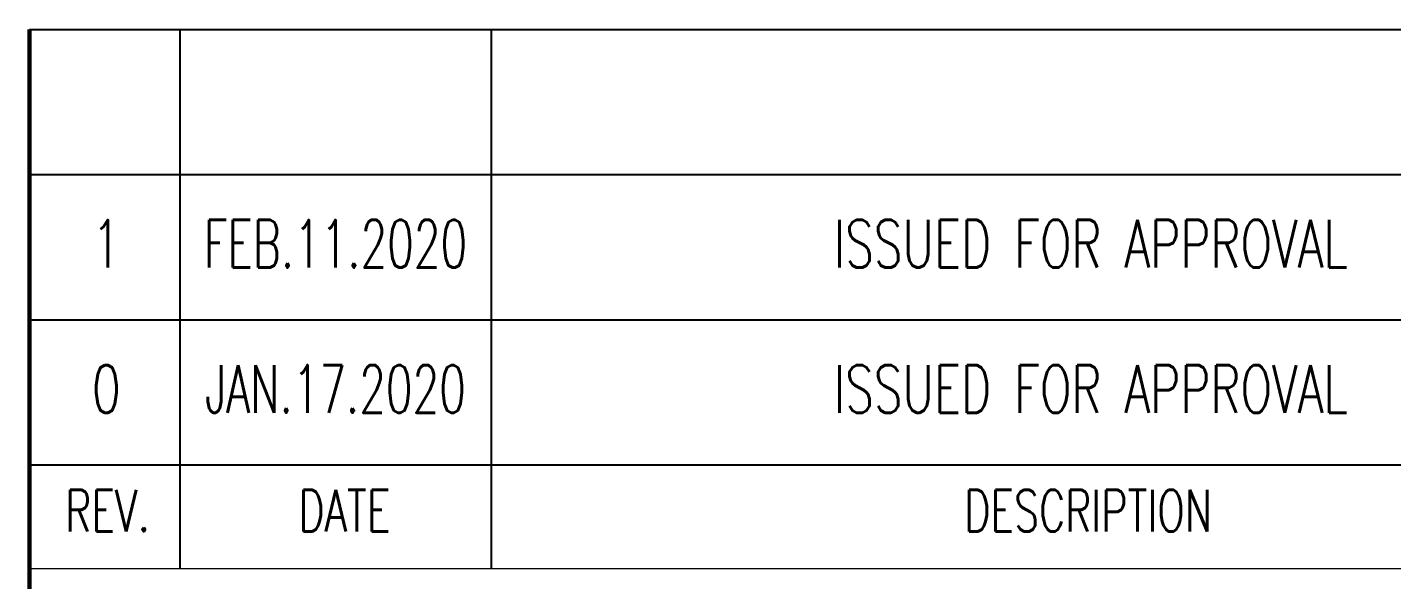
# Model space of a CAD drawing. Header units: millimetres. Extents: x 0 to 134087, y -49114 to 20834.
# Drawn here: x 86549 to 88192, y -46469 to -45803 of the extents above; entities that cross this region are included whole.
import ezdxf
from ezdxf.enums import TextEntityAlignment as Align

# ---------------------------------------------------------------- set-up
doc = ezdxf.new("R2010")
doc.units = ezdxf.units.MM
doc.header["$LTSCALE"] = 35
for name, color, linetype in [('BODER', 7, 'Continuous'), ('border', 130, 'Continuous'), ('TITLE', 7, 'Continuous')]:
    doc.layers.add(name, color=color, linetype=linetype)
doc.styles.add('ROMANS', font='ROMANS.shx', dxfattribs={"width": 0.8})

# ---------------------------------------------------------------- blocks, each defined once
blk = doc.blocks.new('TITLE')
at = {"layer": 'BODER'}
for p, q in [((699.671, 122.966), (823.671, 122.966)), ((706.931, 96.966), (706.931, 122.966)), ((721.931, 96.966), (721.931, 122.966)), ((699.671, 115.966), (823.671, 115.966)), ((699.671, 108.966), (823.671, 108.966)), ((699.671, 101.966), (823.671, 101.966))]:
    blk.add_line(p, q, dxfattribs=at)
at = {"layer": 'border', "color": 7, "linetype": 'Continuous', "lineweight": 0}
blk.add_line((699.671, 96.966), (823.671, 96.966), dxfattribs=at)
blk.add_line((699.671, 96.966), (823.671, 96.966), dxfattribs=at)
at = {"layer": 'TITLE', "color": 7, "lineweight": 0, "const_width": 0.216}
blk.add_lwpolyline([(699.671, 17.683), (699.671, 122.966)], dxfattribs=at)
at = {"layer": 'BODER', "style": 'ROMANS', "width": 0.7}
for s, p in [('REV.', (703.43, 99.756)), ('DATE', (714.843, 99.756)), ('DESCRIPTION', (750.676, 99.756))]:
    blk.add_text(s, height=2, dxfattribs=at).set_placement(p, align=Align.MIDDLE)

msp = doc.modelspace()

# ---------------------------------------------------------------- block references
at = {"linetype": 'ByBlock', "xscale": 24.99999999749996, "yscale": 24.99999999749996, "zscale": 24.99999999749996}
msp.add_blockref('TITLE', (69059.5942, -48879.4503), dxfattribs=at)

# ---------------------------------------------------------------- texts
at = {"layer": 'BODER', "color": 7, "style": 'ROMANS'}
for s, width, p in [('1', 0.7, (86643.8874, -46063.7158)), ('FEB.11.2020', 0.65, (86919.7417, -46063.7158)), ('0', 0.7, (86643.8874, -46238.7158)), ('JAN.17.2020', 0.65, (86919.7417, -46238.7158))]:
    msp.add_text(s, height=57.5, dxfattribs=dict(at, width=width)).set_placement(p, align=Align.MIDDLE)
at = {"layer": 'BODER', "color": 7, "style": 'ROMANS', "width": 0.7}
for p in [(87829.6112, -46063.7158), (87829.6112, -46238.7158)]:
    msp.add_text('ISSUED FOR APPROVAL', height=57.5, dxfattribs=at).set_placement(p, align=Align.MIDDLE_CENTER)

doc.saveas('drawing.dxf')
